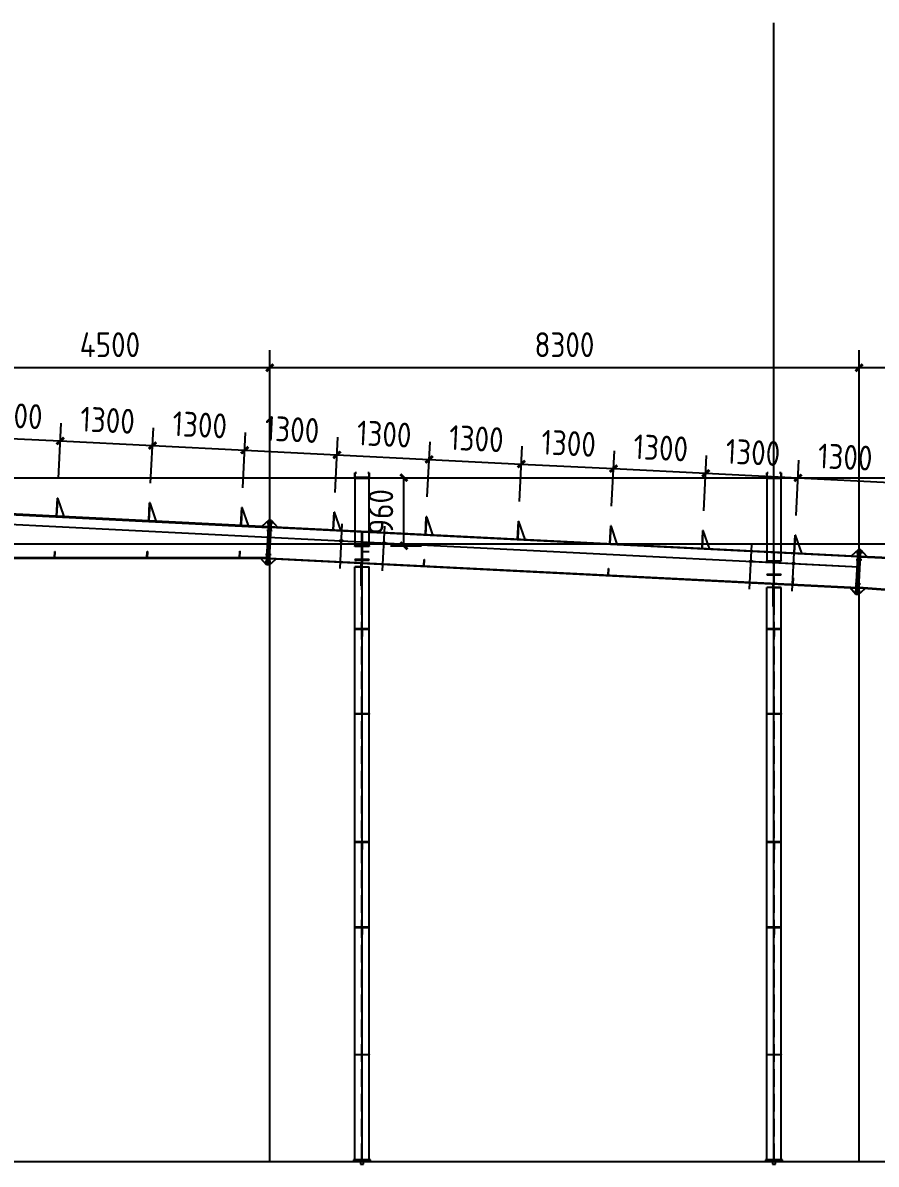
# Model space of a CAD drawing. Extents: x 102162 to 621267, y -39398 to 328893.
# Drawn here: x 199888 to 211905, y 34539 to 50616 of the extents above; entities that cross this region are included whole.
import ezdxf

# ---------------------------------------------------------------- set-up
doc = ezdxf.new("R2010")
doc.units = 0
doc.header["$LTSCALE"] = 1000
doc.header["$MEASUREMENT"] = 0
doc.linetypes.add('DASH', pattern=[0.35, 0.25, -0.1])
doc.layers.add('AXIS', color=3, linetype='Continuous')
doc.layers.add('DOTE', color=1, linetype='Continuous')
doc.styles.get("Standard").update_dxf_attribs({"font": 'gbenor.shx', "bigfont": 'gbcbig.shx'})
doc.dimstyles.get("Standard").update_dxf_attribs({"dimscale": 100, "dimtxt": 3.5, "dimasz": 1, "dimexe": 2.5, "dimexo": 3, "dimgap": 1.5, "dimtad": 1, "dimdec": 0, "dimzin": 0, "dimdsep": 46, "dimtxsty": 'Standard', "dimblk": 'ARCHTICK', "dimcen": 0.09, "dimadec": 0, "dimazin": 0, "dimtfac": 1, "dimtdec": 0, "dimtix": 1, "dimtmove": 2, "dimatfit": 3, "dimfxl": 1, "dimtolj": 1, "dimtzin": 0, "dimarcsym": 0})

# ---------------------------------------------------------------- blocks, each defined once
blk = doc.blocks.new('_ArchTick')
at = {"color": 0, "linetype": 'ByBlock', "const_width": 0.4}
blk.add_lwpolyline([(-0.5, -0.5), (0.5, 0.5)], dxfattribs=at)
blk = doc.blocks.new('*D2939')
at = {"layer": 'AXIS', "color": 0, "lineweight": -2}
for p, q in [((211665, 43669), (211665, 46007)), ((216165, 43176), (216165, 46007)), ((216165, 45757), (211665, 45757))]:
    blk.add_line(p, q, dxfattribs=at)
at = {"layer": 'Defpoints', "color": 0}
for p in [(211665, 45757), (211665, 43369), (216165, 42876)]:
    blk.add_point(p, dxfattribs=at)
at = {"layer": 'AXIS', "color": 0, "lineweight": -2, "xscale": 100, "yscale": 100, "zscale": 100, "rotation": 180}
blk.add_blockref('_ArchTick', (211665, 45757), dxfattribs=at)
at = {"layer": 'AXIS', "color": 0, "lineweight": -2, "xscale": 100, "yscale": 100, "zscale": 100}
blk.add_blockref('_ArchTick', (216165, 45757), dxfattribs=at)
at = {"layer": 'AXIS', "color": 0, "insert": (213915, 46082), "char_height": 350, "attachment_point": 5}
blk.add_mtext('\\A1;4500', dxfattribs=at)
blk = doc.blocks.new('*D2940')
at = {"layer": 'AXIS', "color": 0, "lineweight": -2}
for p, q in [((203365, 42597), (203365, 46007)), ((211665, 43669), (211665, 46007)), ((211665, 45757), (203365, 45757))]:
    blk.add_line(p, q, dxfattribs=at)
at = {"layer": 'Defpoints', "color": 0}
for p in [(203365, 45757), (211665, 43369), (203365, 42297)]:
    blk.add_point(p, dxfattribs=at)
at = {"layer": 'AXIS', "color": 0, "lineweight": -2, "xscale": 100, "yscale": 100, "zscale": 100, "rotation": 180}
blk.add_blockref('_ArchTick', (203365, 45757), dxfattribs=at)
at = {"layer": 'AXIS', "color": 0, "lineweight": -2, "xscale": 100, "yscale": 100, "zscale": 100}
blk.add_blockref('_ArchTick', (211665, 45757), dxfattribs=at)
at = {"layer": 'AXIS', "color": 0, "insert": (207515, 46082), "char_height": 350, "attachment_point": 5}
blk.add_mtext('\\A1;8300', dxfattribs=at)
blk = doc.blocks.new('*D2941')
at = {"layer": 'AXIS', "color": 0, "lineweight": -2}
for p, q in [((198865, 44739), (198865, 46007)), ((203365, 42597), (203365, 46007)), ((203365, 45757), (198865, 45757))]:
    blk.add_line(p, q, dxfattribs=at)
at = {"layer": 'Defpoints', "color": 0}
for p in [(198865, 45757), (198865, 44439), (203365, 42297)]:
    blk.add_point(p, dxfattribs=at)
at = {"layer": 'AXIS', "color": 0, "lineweight": -2, "xscale": 100, "yscale": 100, "zscale": 100, "rotation": 180}
blk.add_blockref('_ArchTick', (198865, 45757), dxfattribs=at)
at = {"layer": 'AXIS', "color": 0, "lineweight": -2, "xscale": 100, "yscale": 100, "zscale": 100}
blk.add_blockref('_ArchTick', (203365, 45757), dxfattribs=at)
at = {"layer": 'AXIS', "color": 0, "insert": (201115, 46082), "char_height": 350, "attachment_point": 5}
blk.add_mtext('\\A1;4500', dxfattribs=at)
blk = doc.blocks.new('*D2943')
at = {"layer": 'AXIS', "color": 0, "lineweight": -2}
for p, q in [((199092, 44262), (199130, 45040)), ((200390, 44197), (200429, 44976)), ((199118, 44791), (200416, 44726))]:
    blk.add_line(p, q, dxfattribs=at)
at = {"layer": 'Defpoints', "color": 0}
for p in [(200416, 44726), (199077, 43962), (200375, 43897)]:
    blk.add_point(p, dxfattribs=at)
at = {"layer": 'AXIS', "color": 0, "lineweight": -2, "xscale": 100, "yscale": 100, "zscale": 100}
for p, rotation in [((199118, 44791), 177.1375947737425), ((200416, 44726), 357.1375947737425)]:
    blk.add_blockref('_ArchTick', p, dxfattribs=dict(at, rotation=rotation))
at = {"layer": 'AXIS', "color": 0, "insert": (199783, 45083), "char_height": 350, "attachment_point": 5, "rotation": 357.1376}
blk.add_mtext('\\A1;1300', dxfattribs=at)
blk = doc.blocks.new('*D2944')
at = {"layer": 'AXIS', "color": 0, "lineweight": -2}
for p, q in [((200390, 44197), (200429, 44976)), ((201688, 44132), (201727, 44911)), ((200416, 44726), (201715, 44661))]:
    blk.add_line(p, q, dxfattribs=at)
at = {"layer": 'Defpoints', "color": 0}
for p in [(201715, 44661), (200375, 43897), (201673, 43832)]:
    blk.add_point(p, dxfattribs=at)
at = {"layer": 'AXIS', "color": 0, "lineweight": -2, "xscale": 100, "yscale": 100, "zscale": 100}
for p, rotation in [((200416, 44726), 177.1375947737425), ((201715, 44661), 357.1375947737425)]:
    blk.add_blockref('_ArchTick', p, dxfattribs=dict(at, rotation=rotation))
at = {"layer": 'AXIS', "color": 0, "insert": (201082, 45018), "char_height": 350, "attachment_point": 5, "rotation": 357.1376}
blk.add_mtext('\\A1;1300', dxfattribs=at)
blk = doc.blocks.new('*D2945')
at = {"layer": 'AXIS', "color": 0, "lineweight": -2}
for p, q in [((201688, 44132), (201727, 44911)), ((202987, 44067), (203026, 44846)), ((201715, 44661), (203013, 44596))]:
    blk.add_line(p, q, dxfattribs=at)
at = {"layer": 'Defpoints', "color": 0}
for p in [(203013, 44596), (201673, 43832), (202972, 43767)]:
    blk.add_point(p, dxfattribs=at)
at = {"layer": 'AXIS', "color": 0, "lineweight": -2, "xscale": 100, "yscale": 100, "zscale": 100}
for p, rotation in [((201715, 44661), 177.1375947737425), ((203013, 44596), 357.1375947737425)]:
    blk.add_blockref('_ArchTick', p, dxfattribs=dict(at, rotation=rotation))
at = {"layer": 'AXIS', "color": 0, "insert": (202380, 44953), "char_height": 350, "attachment_point": 5, "rotation": 357.1376}
blk.add_mtext('\\A1;1300', dxfattribs=at)
blk = doc.blocks.new('*D2946')
at = {"layer": 'AXIS', "color": 0, "lineweight": -2}
for p, q in [((202987, 44067), (203026, 44846)), ((204285, 44002), (204324, 44781)), ((203013, 44596), (204311, 44531))]:
    blk.add_line(p, q, dxfattribs=at)
at = {"layer": 'Defpoints', "color": 0}
for p in [(204311, 44531), (202972, 43767), (204270, 43703)]:
    blk.add_point(p, dxfattribs=at)
at = {"layer": 'AXIS', "color": 0, "lineweight": -2, "xscale": 100, "yscale": 100, "zscale": 100}
for p, rotation in [((203013, 44596), 177.1375947737425), ((204311, 44531), 357.1375947737425)]:
    blk.add_blockref('_ArchTick', p, dxfattribs=dict(at, rotation=rotation))
at = {"layer": 'AXIS', "color": 0, "insert": (203679, 44888), "char_height": 350, "attachment_point": 5, "rotation": 357.1376}
blk.add_mtext('\\A1;1300', dxfattribs=at)
blk = doc.blocks.new('*D2947')
at = {"layer": 'AXIS', "color": 0, "lineweight": -2}
for p, q in [((204285, 44002), (204324, 44781)), ((205583, 43937), (205622, 44716)), ((204311, 44531), (205610, 44466))]:
    blk.add_line(p, q, dxfattribs=at)
at = {"layer": 'Defpoints', "color": 0}
for p in [(205610, 44466), (204270, 43703), (205568, 43638)]:
    blk.add_point(p, dxfattribs=at)
at = {"layer": 'AXIS', "color": 0, "lineweight": -2, "xscale": 100, "yscale": 100, "zscale": 100}
for p, rotation in [((204311, 44531), 177.1375947737425), ((205610, 44466), 357.1375947737425)]:
    blk.add_blockref('_ArchTick', p, dxfattribs=dict(at, rotation=rotation))
at = {"layer": 'AXIS', "color": 0, "insert": (204977, 44823), "char_height": 350, "attachment_point": 5, "rotation": 357.1376}
blk.add_mtext('\\A1;1300', dxfattribs=at)
blk = doc.blocks.new('*D2948')
at = {"layer": 'AXIS', "color": 0, "lineweight": -2}
for p, q in [((205583, 43937), (205622, 44716)), ((206882, 43872), (206921, 44651)), ((205610, 44466), (206908, 44401))]:
    blk.add_line(p, q, dxfattribs=at)
at = {"layer": 'Defpoints', "color": 0}
for p in [(206908, 44401), (205568, 43638), (206867, 43573)]:
    blk.add_point(p, dxfattribs=at)
at = {"layer": 'AXIS', "color": 0, "lineweight": -2, "xscale": 100, "yscale": 100, "zscale": 100}
for p, rotation in [((205610, 44466), 177.1375947737425), ((206908, 44401), 357.1375947737425)]:
    blk.add_blockref('_ArchTick', p, dxfattribs=dict(at, rotation=rotation))
at = {"layer": 'AXIS', "color": 0, "insert": (206275, 44758), "char_height": 350, "attachment_point": 5, "rotation": 357.1376}
blk.add_mtext('\\A1;1300', dxfattribs=at)
blk = doc.blocks.new('*D2949')
at = {"layer": 'AXIS', "color": 0, "lineweight": -2}
for p, q in [((206882, 43872), (206921, 44651)), ((208180, 43807), (208219, 44586)), ((206908, 44401), (208207, 44336))]:
    blk.add_line(p, q, dxfattribs=at)
at = {"layer": 'Defpoints', "color": 0}
for p in [(208207, 44336), (206867, 43573), (208165, 43508)]:
    blk.add_point(p, dxfattribs=at)
at = {"layer": 'AXIS', "color": 0, "lineweight": -2, "xscale": 100, "yscale": 100, "zscale": 100}
for p, rotation in [((206908, 44401), 177.1375947737425), ((208207, 44336), 357.1375947737425)]:
    blk.add_blockref('_ArchTick', p, dxfattribs=dict(at, rotation=rotation))
at = {"layer": 'AXIS', "color": 0, "insert": (207574, 44693), "char_height": 350, "attachment_point": 5, "rotation": 357.1376}
blk.add_mtext('\\A1;1300', dxfattribs=at)
blk = doc.blocks.new('*D2950')
at = {"layer": 'AXIS', "color": 0, "lineweight": -2}
for p, q in [((208180, 43807), (208219, 44586)), ((209479, 43742), (209517, 44521)), ((208207, 44336), (209505, 44271))]:
    blk.add_line(p, q, dxfattribs=at)
at = {"layer": 'Defpoints', "color": 0}
for p in [(209505, 44271), (208165, 43508), (209464, 43443)]:
    blk.add_point(p, dxfattribs=at)
at = {"layer": 'AXIS', "color": 0, "lineweight": -2, "xscale": 100, "yscale": 100, "zscale": 100}
for p, rotation in [((208207, 44336), 177.1375947737425), ((209505, 44271), 357.1375947737425)]:
    blk.add_blockref('_ArchTick', p, dxfattribs=dict(at, rotation=rotation))
at = {"layer": 'AXIS', "color": 0, "insert": (208872, 44629), "char_height": 350, "attachment_point": 5, "rotation": 357.1376}
blk.add_mtext('\\A1;1300', dxfattribs=at)
blk = doc.blocks.new('*D2951')
at = {"layer": 'AXIS', "color": 0, "lineweight": -2}
for p, q in [((209479, 43742), (209517, 44521)), ((210777, 43678), (210816, 44456)), ((209505, 44271), (210803, 44207))]:
    blk.add_line(p, q, dxfattribs=at)
at = {"layer": 'Defpoints', "color": 0}
for p in [(210803, 44207), (209464, 43443), (210762, 43378)]:
    blk.add_point(p, dxfattribs=at)
at = {"layer": 'AXIS', "color": 0, "lineweight": -2, "xscale": 100, "yscale": 100, "zscale": 100}
for p, rotation in [((209505, 44271), 177.1375947737425), ((210803, 44207), 357.1375947737425)]:
    blk.add_blockref('_ArchTick', p, dxfattribs=dict(at, rotation=rotation))
at = {"layer": 'AXIS', "color": 0, "insert": (210170, 44564), "char_height": 350, "attachment_point": 5, "rotation": 357.1376}
blk.add_mtext('\\A1;1300', dxfattribs=at)
blk = doc.blocks.new('*D2952')
at = {"layer": 'AXIS', "color": 0, "lineweight": -2}
for p, q in [((210777, 43678), (210816, 44456)), ((212075, 43613), (212114, 44391)), ((210803, 44207), (212102, 44142))]:
    blk.add_line(p, q, dxfattribs=at)
at = {"layer": 'Defpoints', "color": 0}
for p in [(212102, 44142), (210762, 43378), (212060, 43313)]:
    blk.add_point(p, dxfattribs=at)
at = {"layer": 'AXIS', "color": 0, "lineweight": -2, "xscale": 100, "yscale": 100, "zscale": 100}
for p, rotation in [((210803, 44207), 177.1375947737425), ((212102, 44142), 357.1375947737425)]:
    blk.add_blockref('_ArchTick', p, dxfattribs=dict(at, rotation=rotation))
at = {"layer": 'AXIS', "color": 0, "insert": (211469, 44499), "char_height": 350, "attachment_point": 5, "rotation": 357.1376}
blk.add_mtext('\\A1;1300', dxfattribs=at)
blk = doc.blocks.new('*D2983')
at = {"color": 0, "lineweight": -2}
for p, q in [((205065, 44209), (205504, 44209)), ((205254, 43249), (205254, 44209)), ((205065, 43249), (205504, 43249))]:
    blk.add_line(p, q, dxfattribs=at)
at = {"layer": 'Defpoints', "color": 0}
for p in [(204765, 44209), (205254, 44209), (204765, 43249)]:
    blk.add_point(p, dxfattribs=at)
at = {"color": 0, "lineweight": -2, "xscale": 100, "yscale": 100, "zscale": 100}
for p, rotation in [((205254, 44209), 90), ((205254, 43249), 270)]:
    blk.add_blockref('_ArchTick', p, dxfattribs=dict(at, rotation=rotation))
at = {"color": 0, "insert": (204929, 43729), "char_height": 350, "attachment_point": 5, "rotation": 90}
blk.add_mtext('\\A1;960', dxfattribs=at)

msp = doc.modelspace()

# ---------------------------------------------------------------- linework, layer by layer
at = {"color": 4}
for p, q in [((204565.4, 44279), (204565.4, 43248.7)), ((204565.4, 44209), (204565.4, 44279)), ((204565.4, 44279), (204585.4, 44279)), ((204567.4, 44209), (204567.4, 44279)), ((204585.4, 44277), (204567.4, 44277)), ((204585.4, 44279), (204585.4, 44277)), ((204765.4, 44279), (204745.4, 44279)), ((204745.4, 44279), (204745.4, 44277)), ((204745.4, 44277), (204763.4, 44277)), ((204763.4, 44277), (204763.4, 44209)), ((204765.4, 43248.7), (204765.4, 44279)), ((204765.4, 44279), (204765.4, 44209)), ((210365.4, 44279), (210365.4, 43038.7)), ((210365.4, 44209), (210365.4, 44279)), ((210365.4, 44279), (210385.4, 44279)), ((210367.4, 44209), (210367.4, 44279)), ((210385.4, 44277), (210367.4, 44277)), ((210385.4, 44279), (210385.4, 44277)), ((210565.4, 44279), (210545.4, 44279)), ((210545.4, 44279), (210545.4, 44277)), ((210545.4, 44277), (210563.4, 44277)), ((210563.4, 44277), (210563.4, 44209)), ((210565.4, 43038.7), (210565.4, 44279)), ((210565.4, 44279), (210565.4, 44209)), ((181549.4, 44209), (216175.4, 44209)), ((204765.4, 44211), (204565.4, 44211)), ((204765.4, 44209), (204565.4, 44209)), ((210565.4, 44211), (210365.4, 44211)), ((210565.4, 44209), (210365.4, 44209)), ((181549.4, 43279), (216175.4, 43279)), ((204565.4, 43240.7), (204565.4, 43248.7)), ((204565.4, 43248.7), (204665.4, 43248.7)), ((204665.4, 43248.7), (204765.4, 43248.7)), ((204765.4, 43248.7), (204765.4, 43240.7)), ((204765.4, 43240.7), (204565.4, 43240.7)), ((204662.4, 43056.7), (204662.4, 43240.7)), ((204665.4, 43168.7), (204765.4, 43168.7)), ((204668.4, 43056.7), (204668.4, 43240.7)), ((204765.4, 43056.7), (204565.4, 43056.7)), ((204565.4, 43056.7), (204565.4, 43048.7)), ((204565.4, 43048.7), (204665.4, 43048.7)), ((204665.4, 43048.7), (204765.4, 43048.7)), ((204765.4, 43048.7), (204765.4, 43056.7)), ((210365.4, 43030.7), (210365.4, 43038.7)), ((210365.4, 43038.7), (210465.4, 43038.7)), ((210565.4, 43030.7), (210365.4, 43030.7)), ((210462.4, 42846.7), (210462.4, 43030.7)), ((210465.4, 43038.7), (210565.4, 43038.7)), ((210468.4, 42846.7), (210468.4, 43030.7)), ((210565.4, 43038.7), (210565.4, 43030.7)), ((210565.4, 42846.7), (210365.4, 42846.7)), ((210365.4, 42846.7), (210365.4, 42838.7)), ((210365.4, 42838.7), (210465.4, 42838.7)), ((210465.4, 42838.7), (210565.4, 42838.7)), ((210565.4, 42838.7), (210565.4, 42846.7))]:
    msp.add_line(p, q, dxfattribs=at)
at = {"color": 2}
for p, q in [((204565.4, 44209), (204765.4, 44209)), ((204565.4, 44209), (204565.4, 44203)), ((204565.4, 44209), (204765.4, 44209)), ((204565.4, 44203), (204765.4, 44203)), ((204765.4, 44209), (204765.4, 44203)), ((210365.4, 44209), (210565.4, 44209)), ((210365.4, 44209), (210365.4, 44203)), ((210365.4, 44209), (210565.4, 44209)), ((210365.4, 44203), (210565.4, 44203)), ((210565.4, 44209), (210565.4, 44203)), ((200363.5, 43669.1), (200376, 43918.8)), ((200374.9, 43897.3), (200363.5, 43669.1)), ((200369.5, 43668.8), (200382, 43918.5)), ((200382, 43918.5), (200376, 43918.8)), ((200469.4, 43663.8), (200382, 43918.5)), ((201661.9, 43604.2), (201674.4, 43853.9)), ((201673.3, 43832.3), (201661.9, 43604.2)), ((201667.9, 43603.9), (201680.4, 43853.6)), ((201680.4, 43853.6), (201674.4, 43853.9)), ((201767.8, 43598.9), (201680.4, 43853.6)), ((202960.3, 43539.3), (202972.8, 43789)), ((202971.7, 43767.4), (202960.3, 43539.3)), ((202966.3, 43539), (202978.8, 43788.7)), ((202978.8, 43788.7), (202972.8, 43789)), ((203066.1, 43534), (202978.8, 43788.7)), ((203351.9, 43609.8), (203257.5, 43524.4)), ((203320.5, 42980.6), (203351.9, 43609.8)), ((203338.4, 42979.7), (203369.9, 43608.9)), ((203387.9, 43608), (203351.9, 43609.8)), ((203356.4, 42978.8), (203387.9, 43608)), ((203387.9, 43608), (203473.3, 43513.6)), ((204258.7, 43474.4), (204271.1, 43724)), ((204270.1, 43702.5), (204258.7, 43474.4)), ((204264.7, 43474.1), (204277.1, 43723.7)), ((204277.1, 43723.7), (204271.1, 43724)), ((204364.5, 43469.1), (204277.1, 43723.7)), ((205557, 43409.4), (205569.5, 43659.1)), ((205568.4, 43637.6), (205557, 43409.4)), ((205563, 43409.1), (205575.5, 43658.8)), ((205575.5, 43658.8), (205569.5, 43659.1)), ((205662.9, 43404.1), (205575.5, 43658.8)), ((206855.4, 43344.5), (206867.9, 43594.2)), ((206866.8, 43572.7), (206855.4, 43344.5)), ((206861.4, 43344.2), (206873.9, 43593.9)), ((206873.9, 43593.9), (206867.9, 43594.2)), ((206961.3, 43339.2), (206873.9, 43593.9)), ((203400.6, 43462.2), (203324.7, 43466)), ((203405.6, 43562.1), (203329.7, 43565.9)), ((203365.4, 43519), (203342.9, 43069.6)), ((204355.2, 42928.9), (204386.6, 43558.1)), ((204954.4, 42898.9), (204985.9, 43528.1)), ((208153.8, 43279.6), (208166.3, 43529.3)), ((208165.2, 43507.8), (208153.8, 43279.6)), ((208159.8, 43279.3), (208172.3, 43529)), ((208172.3, 43529), (208166.3, 43529.3)), ((208259.7, 43274.3), (208172.3, 43529)), ((209452.2, 43214.7), (209464.7, 43464.4)), ((209463.6, 43442.8), (209452.2, 43214.7)), ((209458.2, 43214.4), (209470.6, 43464.1)), ((209470.6, 43464.1), (209464.7, 43464.4)), ((209558, 43209.4), (209470.6, 43464.1)), ((204374.6, 43323.9), (204374.6, 43312.9)), ((204565.4, 43279), (204765.4, 43279)), ((204973.9, 43293.9), (204973.9, 43282.9)), ((210122.3, 42640.5), (210153.8, 43269.7)), ((210365.4, 43279), (210565.4, 43279)), ((210750.5, 43149.8), (210763, 43399.4)), ((210762, 43377.9), (210750.5, 43149.8)), ((210756.5, 43149.5), (210769, 43399.1)), ((210769, 43399.1), (210763, 43399.4)), ((210856.4, 43144.5), (210769, 43399.1)), ((200334.1, 43080), (200338.6, 43170)), ((200338.6, 43170), (200344.6, 43170)), ((200340.1, 43080), (200344.6, 43170)), ((201635.7, 43081), (201640.2, 43171)), ((201640.2, 43171), (201646.3, 43171.1)), ((201641.8, 43081.1), (201646.3, 43171.1)), ((202937.4, 43082.1), (202941.9, 43172.1)), ((202941.9, 43172.1), (202947.9, 43172.1)), ((202943.4, 43082.1), (202947.9, 43172.1)), ((203383.6, 43122.6), (203307.7, 43126.4)), ((210721.6, 42610.5), (210753, 43239.7)), ((211651.9, 43194.8), (211557.5, 43109.4)), ((211620.5, 42565.6), (211651.9, 43194.8)), ((211705.6, 43147.1), (211629.7, 43150.9)), ((211638.4, 42564.7), (211669.9, 43193.9)), ((211687.9, 43193), (211651.9, 43194.8)), ((211656.4, 42563.8), (211687.9, 43193)), ((211687.9, 43193), (211773.3, 43098.6)), ((200334.1, 43080), (200340.1, 43080)), ((201635.7, 43081), (201641.8, 43081.1)), ((202937.4, 43082.1), (202943.4, 43082.1)), ((203320.5, 42980.6), (203239.2, 43070.4)), ((203378.6, 43022.7), (203302.7, 43026.5)), ((203356.4, 42978.8), (203320.5, 42980.6)), ((203356.4, 42978.8), (203450.8, 43062)), ((204665.4, 42953.5), (204565.4, 42953.5)), ((204652.4, 42683.5), (204652.4, 43004.1)), ((204662.4, 42953.5), (204662.4, 43003.6)), ((204662.4, 42953.5), (204662.4, 42683.5)), ((205535, 42968), (205539.5, 43057.9)), ((205535, 42968), (205541, 42967.7)), ((205539.5, 43057.9), (205545.5, 43057.6)), ((205541, 42967.7), (205545.5, 43057.6)), ((208131.7, 42838.1), (208136.2, 42928)), ((208136.2, 42928), (208142.2, 42927.7)), ((208137.7, 42837.8), (208142.2, 42927.7)), ((210141.8, 43035.5), (210141.8, 43024.5)), ((210741.1, 43005.5), (210741.1, 42994.5)), ((211700.6, 43047.2), (211624.7, 43051)), ((208131.7, 42838.1), (208137.7, 42837.8)), ((210728.5, 42708.3), (210733, 42798.2)), ((210733, 42798.2), (210739, 42797.9)), ((210734.5, 42708), (210739, 42797.9)), ((204662.4, 42683.5), (204652.4, 42683.5)), ((210452.4, 42393.5), (210452.3, 42714.1)), ((210462.4, 42663.5), (210462.4, 42713.6)), ((210462.4, 42663.5), (210462.4, 42393.5)), ((210465.4, 42663.5), (210565.4, 42663.5)), ((210728.5, 42708.3), (210734.5, 42708)), ((211620.5, 42565.6), (211535.1, 42660)), ((211678.6, 42607.7), (211602.7, 42611.5)), ((211683.6, 42707.6), (211607.7, 42711.4)), ((211656.4, 42563.8), (211750.8, 42647)), ((211656.4, 42563.8), (211620.5, 42565.6)), ((210462.4, 42393.5), (210452.4, 42393.5)), ((204665.4, 42079), (204565.4, 42079)), ((204565.4, 42079), (204565.4, 42073)), ((204565.4, 42073), (204765.4, 42073)), ((204662.4, 41973), (204662.4, 42073)), ((204662.4, 42073), (204668.4, 42073)), ((204665.4, 41973), (204662.4, 41973)), ((204765.4, 42079), (204665.4, 42079)), ((204665.4, 42079), (204665.4, 41973)), ((204668.4, 41973), (204665.4, 41973)), ((204668.4, 42073), (204668.4, 41973)), ((204765.4, 42073), (204765.4, 42079)), ((210465.4, 42079), (210365.4, 42079)), ((210365.4, 42079), (210365.4, 42073)), ((210365.4, 42073), (210565.4, 42073)), ((210462.4, 41973), (210462.4, 42073)), ((210462.4, 42073), (210468.4, 42073)), ((210465.4, 41973), (210462.4, 41973)), ((210565.4, 42079), (210465.4, 42079)), ((210465.4, 42079), (210465.4, 41973)), ((210468.4, 41973), (210465.4, 41973)), ((210468.4, 42073), (210468.4, 41973)), ((210565.4, 42073), (210565.4, 42079)), ((204565.4, 40879), (204565.4, 40885)), ((204565.4, 40885), (204765.4, 40885)), ((204665.4, 40879), (204565.4, 40879)), ((204665.4, 40985), (204662.4, 40985)), ((204662.4, 40985), (204662.4, 40885)), ((204662.4, 40885), (204668.4, 40885)), ((204665.4, 40879), (204665.4, 40985)), ((204668.4, 40985), (204665.4, 40985)), ((204765.4, 40879), (204665.4, 40879)), ((204668.4, 40885), (204668.4, 40985)), ((204765.4, 40885), (204765.4, 40879)), ((210365.4, 40879), (210365.4, 40885)), ((210365.4, 40885), (210565.4, 40885)), ((210465.4, 40879), (210365.4, 40879)), ((210465.4, 40985), (210462.4, 40985)), ((210462.4, 40985), (210462.4, 40885)), ((210462.4, 40885), (210468.4, 40885)), ((210465.4, 40879), (210465.4, 40985)), ((210468.4, 40985), (210465.4, 40985)), ((210565.4, 40879), (210465.4, 40879)), ((210468.4, 40885), (210468.4, 40985)), ((210565.4, 40885), (210565.4, 40879)), ((204665.4, 39079), (204565.4, 39079)), ((204565.4, 39079), (204565.4, 39073)), ((204565.4, 39073), (204765.4, 39073)), ((204662.4, 38973), (204662.4, 39073)), ((204662.4, 39073), (204668.4, 39073)), ((204765.4, 39079), (204665.4, 39079)), ((204665.4, 39079), (204665.4, 38973)), ((204668.4, 39073), (204668.4, 38973)), ((204765.4, 39073), (204765.4, 39079)), ((210465.4, 39079), (210365.4, 39079)), ((210365.4, 39079), (210365.4, 39073)), ((210365.4, 39073), (210565.4, 39073)), ((210462.4, 38973), (210462.4, 39073)), ((210462.4, 39073), (210468.4, 39073)), ((210565.4, 39079), (210465.4, 39079)), ((210465.4, 39079), (210465.4, 38973)), ((210468.4, 39073), (210468.4, 38973)), ((210565.4, 39073), (210565.4, 39079)), ((204665.4, 38973), (204662.4, 38973)), ((204668.4, 38973), (204665.4, 38973)), ((210465.4, 38973), (210462.4, 38973)), ((210468.4, 38973), (210465.4, 38973)), ((204665.4, 37879), (204565.4, 37879)), ((204565.4, 37879), (204565.4, 37873)), ((204565.4, 37873), (204765.4, 37873)), ((204662.4, 37773), (204662.4, 37873)), ((204662.4, 37873), (204668.4, 37873)), ((204765.4, 37879), (204665.4, 37879)), ((204665.4, 37879), (204665.4, 37773)), ((204668.4, 37873), (204668.4, 37773)), ((204765.4, 37873), (204765.4, 37879)), ((210465.4, 37879), (210365.4, 37879)), ((210365.4, 37879), (210365.4, 37873)), ((210365.4, 37873), (210565.4, 37873)), ((210462.4, 37773), (210462.4, 37873)), ((210462.4, 37873), (210468.4, 37873)), ((210565.4, 37879), (210465.4, 37879)), ((210465.4, 37879), (210465.4, 37773)), ((210468.4, 37873), (210468.4, 37773)), ((210565.4, 37873), (210565.4, 37879)), ((204665.4, 37773), (204662.4, 37773)), ((204668.4, 37773), (204665.4, 37773)), ((210465.4, 37773), (210462.4, 37773)), ((210468.4, 37773), (210465.4, 37773)), ((204665.4, 36185), (204662.4, 36185)), ((204662.4, 36185), (204662.4, 36085)), ((204665.4, 36079), (204665.4, 36185)), ((204668.4, 36185), (204665.4, 36185)), ((204668.4, 36085), (204668.4, 36185)), ((210465.4, 36185), (210462.4, 36185)), ((210462.4, 36185), (210462.4, 36085)), ((210465.4, 36079), (210465.4, 36185)), ((210468.4, 36185), (210465.4, 36185)), ((210468.4, 36085), (210468.4, 36185)), ((204565.4, 36079), (204565.4, 36085)), ((204565.4, 36085), (204765.4, 36085)), ((204665.4, 36079), (204565.4, 36079)), ((204662.4, 36085), (204668.4, 36085)), ((204765.4, 36079), (204665.4, 36079)), ((204765.4, 36085), (204765.4, 36079)), ((210365.4, 36079), (210365.4, 36085)), ((210365.4, 36085), (210565.4, 36085)), ((210465.4, 36079), (210365.4, 36079)), ((210462.4, 36085), (210468.4, 36085)), ((210565.4, 36079), (210465.4, 36079)), ((210565.4, 36085), (210565.4, 36079)), ((204785.4, 34599), (204545.4, 34599)), ((204545.4, 34599), (204545.4, 34579)), ((204545.4, 34579), (204665.4, 34579)), ((204665.4, 34579), (204785.4, 34579)), ((204785.4, 34579), (204785.4, 34599)), ((210585.4, 34599), (210345.4, 34599)), ((210345.4, 34599), (210345.4, 34579)), ((210345.4, 34579), (210465.4, 34579)), ((210465.4, 34579), (210585.4, 34579)), ((210585.4, 34579), (210585.4, 34599))]:
    msp.add_line(p, q, dxfattribs=at)
for p, q in [((198865.4, 43744), (211665.4, 43104)), ((198865.4, 43732), (203346.8, 43507.9)), ((203365.4, 34579), (203365.4, 43879)), ((211665.4, 34579), (211665.4, 43879)), ((198857.9, 43594.2), (211657.9, 42954.2)), ((203365, 43511), (211647, 43096.9)), ((204399.6, 43318.4), (204349.6, 43318.4)), ((204374.6, 43318.4), (204399.6, 43318.4)), ((204998.9, 43288.4), (204948.9, 43288.4)), ((204973.9, 43288.4), (204998.9, 43288.4)), ((211683, 43095.1), (216155.4, 42871.5)), ((211683.4, 43103.1), (216165.4, 42879)), ((203325.5, 43082.5), (199205.4, 43079)), ((203324.9, 43070.5), (199205.4, 43069.1)), ((203342.9, 43069.6), (211642.9, 42654.6)), ((203361.3, 43076.7), (211643.3, 42662.6)), ((210166.8, 43030), (210116.8, 43030)), ((210117.4, 43031.2), (211657.9, 42954.2)), ((210141.8, 43030), (210166.8, 43030)), ((210766.1, 43000), (210716.1, 43000)), ((210741.1, 43000), (210766.1, 43000)), ((210565.4, 42663.5), (210365.4, 42663.5)), ((215675.4, 42352.4), (211660.9, 42653.8)), ((215675.4, 42360.4), (211661.3, 42661.8)), ((177562.3, 34579), (220234.7, 34579))]:
    msp.add_line(p, q)
at = {"color": 0}
msp.add_line((204565.4, 42953.5), (204765.4, 42953.5), dxfattribs=at)
at = {"color": 6}
for p, q in [((204645.4, 34579), (204645.4, 34539)), ((204685.4, 34539), (204685.4, 34579)), ((210445.4, 34579), (210445.4, 34539)), ((210485.4, 34539), (210485.4, 34579)), ((204645.4, 34539), (204685.4, 34539)), ((210445.4, 34539), (210485.4, 34539))]:
    msp.add_line(p, q, dxfattribs=at)
at = {"extrusion": (0, 0, -1)}
for centre in [(204374.6, 43318.4), (204973.9, 43288.4), (210141.8, 43030), (210741.1, 43000)]:
    msp.add_ellipse(centre, major_axis=(-25, 0), ratio=0.22, dxfattribs=at)
at = {"layer": 'DOTE'}
for p, q in [((210465.4, 34579), (210465.4, 50616.1)), ((204665.4, 34579), (204665.4, 43454))]:
    msp.add_line(p, q, dxfattribs=at)
at = {"layer": 'DOTE', "color": 2}
for p, q in [((204661.4, 43011.7), (204661.4, 43446.2)), ((204669.4, 43011.3), (204669.4, 43445.8)), ((210461.4, 42721.7), (210461.4, 43156.2)), ((210469.4, 42721.3), (210469.4, 43155.8))]:
    msp.add_line(p, q, dxfattribs=at)
at = {"layer": 'DOTE', "color": 0}
for p, q in [((210565.4, 43151), (210565.4, 43159)), ((204565.4, 34579), (204565.4, 42953.5)), ((204765.4, 34579), (204765.4, 42953.5)), ((210365.4, 34579), (210365.4, 42663.5)), ((210565.4, 34579), (210565.4, 42663.5))]:
    msp.add_line(p, q, dxfattribs=at)
at = {"layer": 'DOTE', "color": 0, "linetype": 'DASH'}
for p, q in [((204662.4, 34579), (204662.4, 42953.5)), ((204668.4, 34579), (204668.4, 42953.5)), ((210462.4, 34579), (210462.4, 42663.5)), ((210468.4, 34579), (210468.4, 42663.5))]:
    msp.add_line(p, q, dxfattribs=at)

# ---------------------------------------------------------------- dimensions: what is measured, and where the dimension line sits
at = {"color": 4}
dim = msp.add_aligned_dim(p1=(204765.4, 43248.7), p2=(204765.4, 44209), distance=-488.2, dimstyle='Standard', dxfattribs=at)
dim.commit()
dim.dimension.update_dxf_attribs({"geometry": '*D2983', "text_midpoint": (204928.6, 43728.9)})
at = {"layer": 'AXIS'}
for base, p1, p2, angle, picture, middle in [((198865.4, 45757.2), (203365.4, 42297.2), (198865.4, 44439.1), 180, '*D2941', (201115.4, 46082.2)), ((203365.4, 45757.2), (211665.4, 43369.2), (203365.4, 42297.2), 180, '*D2940', (207515.4, 46082.2)), ((211665.4, 45757.2), (216165.4, 42876.4), (211665.4, 43369.2), 180, '*D2939', (213915.4, 46082.2)), ((200416.4, 44725.9), (199076.6, 43962.2), (200374.9, 43897.3), 177.13759, '*D2943', (199783.4, 45082.9)), ((201714.7, 44661), (200374.9, 43897.3), (201673.3, 43832.3), 177.13759, '*D2944', (201081.8, 45018)), ((203013.1, 44596), (201673.3, 43832.3), (202971.7, 43767.4), 177.13759, '*D2945', (202380.2, 44953.1)), ((204311.5, 44531.1), (202971.7, 43767.4), (204270.1, 43702.5), 177.13759, '*D2946', (203678.5, 44888.2)), ((205609.9, 44466.2), (204270.1, 43702.5), (205568.4, 43637.6), 177.13759, '*D2947', (204976.9, 44823.3)), ((206908.3, 44401.3), (205568.4, 43637.6), (206866.8, 43572.7), 177.13759, '*D2948', (206275.3, 44758.3)), ((208206.6, 44336.4), (206866.8, 43572.7), (208165.2, 43507.8), 177.13759, '*D2949', (207573.7, 44693.4)), ((209505, 44271.5), (208165.2, 43507.8), (209463.6, 43442.8), 177.13759, '*D2950', (208872.1, 44628.5)), ((210803.4, 44206.5), (209463.6, 43442.8), (210762, 43377.9), 177.13759, '*D2951', (210170.4, 44563.6)), ((212101.8, 44141.6), (210762, 43377.9), (212060.3, 43313), 177.13759, '*D2952', (211468.8, 44498.7))]:
    dim = msp.add_linear_dim(base=base, p1=p1, p2=p2, angle=angle, dimstyle='Standard', dxfattribs=at)
    dim.commit()
    dim.dimension.update_dxf_attribs({"geometry": picture, "text_midpoint": middle})

doc.saveas('drawing.dxf')
